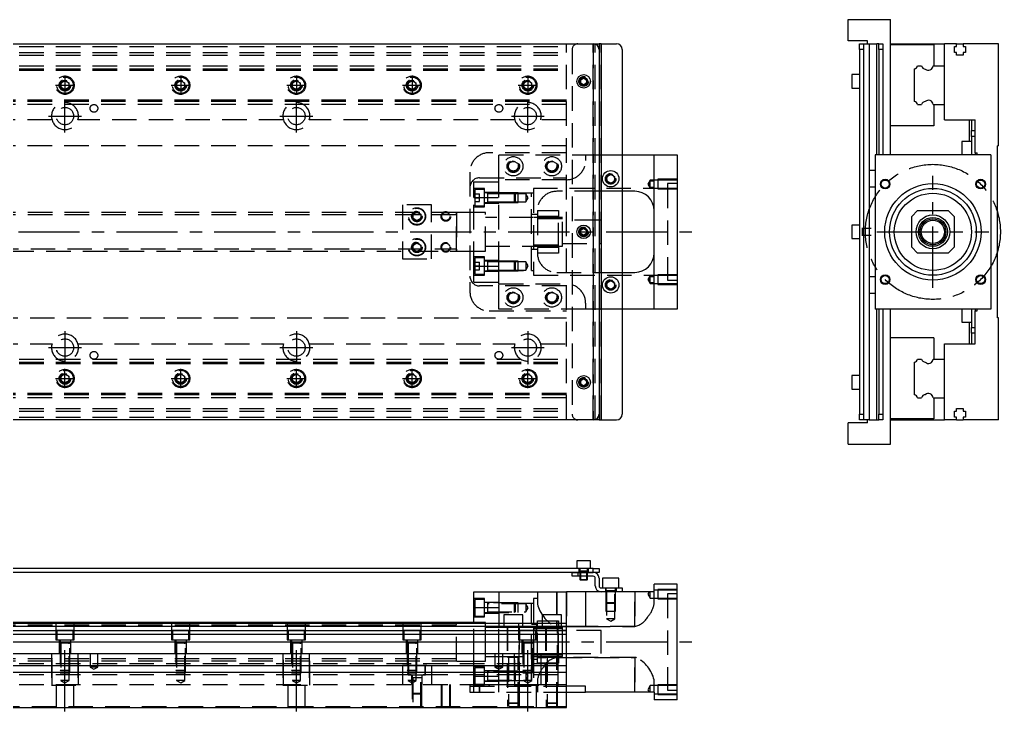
# Model space of a CAD drawing. Extents: x -15 to 1002, y -276 to 112.
# Drawn here: x 493 to 1002, y -249 to 110 of the extents above; entities that cross this region are included whole.
import ezdxf

# ---------------------------------------------------------------- set-up
doc = ezdxf.new("R2010")
doc.units = 0
doc.linetypes.add('CENTER', pattern=[50.8, 31.75, -6.35, 6.35, -6.35])
doc.linetypes.add('DASHED', pattern=[19.05, 12.7, -6.35])
doc.layers.get('0').update_dxf_attribs({"linetype": 'CONTINUOUS'})
doc.layers.add('CENTER', color=1, linetype='CENTER')

msp = doc.modelspace()

# ---------------------------------------------------------------- linework, layer by layer
at = {"color": 7, "linetype": 'CONTINUOUS'}
for p, q in [((923.1, 110), (945.1, 110)), ((923.1, 99), (923.1, 110)), ((945.1, 40), (945.1, 110)), ((3, 97.5), (791, 97.5)), ((791, 97.5), (794, 97.5)), ((794, 97.5), (794, 94.5)), ((795, 97.5), (794, 97.5)), ((795, 97.5), (795, -97.5)), ((795, 97.5), (803, 97.5)), ((933.1, 99), (923.1, 99)), ((929.1, 97.5), (931.1, 97.5)), ((929.1, 94.5), (929.1, 97.5)), ((931.1, 97.5), (934.1, 97.5)), ((931.1, 97.5), (931.1, 94.5)), ((933.1, 97.5), (933.1, 99)), ((934.1, 97.5), (934.1, 31.75)), ((934.1, 97.5), (938.1, 97.5)), ((938.1, 40), (938.1, 97.5)), ((939.1, 97.5), (938.1, 97.5)), ((939.1, 97.5), (941.1, 97.5)), ((939.1, 94.5), (939.1, 97.5)), ((941.1, 97.5), (941.1, 94.5)), ((945.1, 97.5), (973.1, 97.5)), ((967.6, 97), (945.1, 97)), ((967.6, 97), (967.6, 86)), ((973.1, 86), (973.1, 97.5)), ((979.4, 97.5), (973.1, 97.5)), ((979.4, 97.5), (982.8, 97.5)), ((979.4, 96), (979.4, 97.5)), ((982.8, 97.5), (982.8, 96)), ((1001.1, 97.5), (982.8, 97.5)), ((1001.1, 44.5), (1001.1, 97.5)), ((794, 94.5), (794, -94.5)), ((806, 94.5), (806, -94.5)), ((931.1, 94.5), (929.1, 94.5)), ((929.1, 94.5), (929.1, -94.5)), ((931.1, 94.5), (931.1, -94.5)), ((941.1, 94.5), (939.1, 94.5)), ((939.1, 94.5), (939.1, 40)), ((940.2, 94.500006), (940.2, 94.499148)), ((941.1, 94.5), (941.1, 40)), ((978.25, 96), (979.4, 96)), ((978.25, 93), (978.25, 96)), ((979.4, 93), (978.25, 93)), ((979.4, 91.5), (979.4, 93)), ((982.8, 96), (983.95, 96)), ((982.8, 93), (982.8, 91.5)), ((983.95, 93), (982.8, 93)), ((983.95, 96), (983.95, 93)), ((982.8, 91.5), (979.4, 91.5)), ((925.1, 81.5), (925.1, 78)), ((929.1, 81.5), (925.1, 81.5)), ((957.6, 67.539608), (957.6, 84.460392)), ((959.139608, 86), (961.260392, 86)), ((967.281934, 86), (973.1, 86)), ((973.1, 66), (973.1, 86)), ((973.1, 66), (973.1, 86)), ((784.5, 78.866026), (786, 79.73205)), ((784.5, 77.133974), (784.5, 78.866026)), ((786, 76.26795), (784.5, 77.133974)), ((786, 79.73205), (787.5, 78.866026)), ((787.5, 77.133974), (786, 76.26795)), ((787.5, 78.866026), (787.5, 77.133974)), ((925.1, 78), (925.1, 74.5)), ((925.1, 74.5), (929.1, 74.5)), ((959.139608, 66), (961.260392, 66)), ((967.281934, 66), (973.1, 66)), ((967.6, 66), (967.6, 55)), ((973.1, 58), (973.1, 66)), ((973.1, 58), (989.1, 58)), ((986.1, 46.75), (986.1, 58)), ((987.1, 58), (987.1, 52.5)), ((989.1, 41), (989.1, 58)), ((967.6, 55), (945.1, 55)), ((987.1, 52.5), (989.1, 52.5)), ((987.1, 49.5), (987.1, 52.5)), ((982.1, 46.75), (982.1, 42.5)), ((987.1, 46.75), (982.1, 46.75)), ((989.1, 49.5), (987.1, 49.5)), ((987.1, 49.5), (987.1, 40)), ((982.1, 42.5), (982.1, 40)), ((989.1, 41), (990.1, 41)), ((989.1, 41), (989.1, 40)), ((990.1, 40), (990.1, 41)), ((1001.1, 44.5), (1000.6, 44.5)), ((1000.6, -44.5), (1000.6, 44.5)), ((806, 40), (822.5, 40)), ((822.5, -40), (822.5, 40)), ((822.5, 40), (834.5, 40)), ((834.5, 40), (834.5, -40)), ((997.1, 40), (937.1, 40)), ((937.1, 40), (937.1, -40)), ((997.1, 40), (997.1, -40)), ((934.1, 31.75), (934.1, 27.5)), ((937.1, 31.75), (934.1, 31.75)), ((798, 28.6547), (800, 29.809402)), ((798, 26.3453), (798, 28.6547)), ((800, 25.190598), (798, 26.3453)), ((800, 29.809402), (802, 28.6547)), ((802, 26.3453), (800, 25.190598)), ((802, 28.6547), (802, 26.3453)), ((934.1, 27.5), (934.1, 23.25)), ((812.5, 21), (806, 21)), ((934.1, 23.25), (934.1, -23.25)), ((934.1, 23.25), (937.1, 23.25)), ((959.1, 11), (956.1, 8)), ((959.1, 11), (975.1, 11)), ((978.1, 8), (975.1, 11)), ((956.1, -8), (956.1, 8)), ((978.1, 8), (978.1, -8)), ((784.5, 0.866026), (786, 1.73205)), ((784.5, -0.866026), (784.5, 0.866026)), ((786, 1.73205), (787.5, 0.866026)), ((787.5, 0.866026), (787.5, -0.866026)), ((925.1, 3.5), (925.1, 0)), ((929.1, 3.5), (925.1, 3.5)), ((925.1, 0), (925.1, -3.5)), ((930.5, 2.000006), (930.5, 1.41499)), ((931.1, 1.65), (930.5, 1.65)), ((930.5, 1.41499), (930.5, 0)), ((930.5, 0), (930.5, -1.415062)), ((933.1, 1.65), (931.1, 1.65)), ((935.1, 1.65), (933.1, 1.65)), ((786, -1.73205), (784.5, -0.866026)), ((787.5, -0.866026), (786, -1.73205)), ((925.1, -3.5), (929.1, -3.5)), ((930.5, -1.415062), (930.5, -2.000006)), ((930.5, -1.65), (931.1, -1.65)), ((931.1, -1.65), (933.1, -1.65)), ((933.1, -1.65), (935.1, -1.65)), ((956.1, -8), (959.1, -11)), ((975.1, -11), (978.1, -8)), ((975.1, -11), (959.1, -11)), ((798, -26.3453), (800, -25.190598)), ((800, -25.190598), (802, -26.3453)), ((806, -21), (812.5, -21)), ((934.1, -23.25), (934.1, -27.5)), ((937.1, -23.25), (934.1, -23.25)), ((798, -28.6547), (798, -26.3453)), ((800, -29.809402), (798, -28.6547)), ((802, -28.6547), (800, -29.809402)), ((802, -26.3453), (802, -28.6547)), ((934.1, -27.5), (934.1, -31.75)), ((934.1, -31.75), (934.1, -97.5)), ((934.1, -31.75), (937.1, -31.75)), ((822.5, -40), (806, -40)), ((834.5, -40), (822.5, -40)), ((997.1, -40), (937.1, -40)), ((938.1, -97.5), (938.1, -40)), ((939.1, -40), (939.1, -94.5)), ((941.1, -40), (941.1, -94.5)), ((945.1, -110), (945.1, -40)), ((982.1, -40), (982.1, -42.5)), ((987.1, -40), (987.1, -49.5)), ((989.1, -40), (989.1, -41)), ((990.1, -41), (990.1, -40)), ((982.1, -42.5), (982.1, -46.75)), ((989.1, -58), (989.1, -41)), ((989.1, -41), (990.1, -41)), ((1001.1, -44.5), (1000.6, -44.5)), ((1001.1, -97.5), (1001.1, -44.5)), ((982.1, -46.75), (987.1, -46.75)), ((986.1, -58), (986.1, -46.75)), ((987.1, -49.5), (989.1, -49.5)), ((987.1, -52.5), (987.1, -49.5)), ((967.6, -55), (945.1, -55)), ((967.6, -55), (967.6, -66)), ((989.1, -52.5), (987.1, -52.5)), ((987.1, -52.5), (987.1, -58)), ((973.1, -66), (973.1, -58)), ((973.1, -58), (989.1, -58)), ((959.139608, -66), (961.260392, -66)), ((967.281934, -66), (973.1, -66)), ((973.1, -86), (973.1, -66)), ((973.1, -86), (973.1, -66)), ((957.6, -84.460392), (957.6, -67.539608)), ((784.5, -77.133974), (786, -76.26795)), ((786, -76.26795), (787.5, -77.133974)), ((925.1, -74.5), (925.1, -78)), ((929.1, -74.5), (925.1, -74.5)), ((784.5, -78.866026), (784.5, -77.133974)), ((786, -79.73205), (784.5, -78.866026)), ((787.5, -78.866026), (786, -79.73205)), ((787.5, -77.133974), (787.5, -78.866026)), ((925.1, -78), (925.1, -81.5)), ((925.1, -81.5), (929.1, -81.5)), ((959.139608, -86), (961.260392, -86)), ((967.281934, -86), (973.1, -86)), ((967.6, -86), (967.6, -97)), ((973.1, -97.5), (973.1, -86)), ((979.4, -91.5), (982.8, -91.5)), ((979.4, -93), (979.4, -91.5)), ((982.8, -91.5), (982.8, -93)), ((794, -94.5), (794, -97.5)), ((929.1, -94.5), (931.1, -94.5)), ((929.1, -97.5), (929.1, -94.5)), ((931.1, -94.5), (931.1, -97.5)), ((939.1, -94.5), (941.1, -94.5)), ((939.1, -97.5), (939.1, -94.5)), ((941.1, -94.5), (941.1, -97.5)), ((978.25, -93), (979.4, -93)), ((978.25, -96), (978.25, -93)), ((979.4, -96), (978.25, -96)), ((979.4, -97.5), (979.4, -96)), ((982.8, -93), (983.95, -93)), ((982.8, -96), (982.8, -97.5)), ((983.95, -96), (982.8, -96)), ((983.95, -93), (983.95, -96)), ((791, -97.5), (3, -97.5)), ((794, -97.5), (791, -97.5)), ((794, -97.5), (795, -97.5)), ((795, -97.5), (803, -97.5)), ((923.1, -110), (923.1, -99)), ((933.1, -99), (923.1, -99)), ((931.1, -97.5), (929.1, -97.5)), ((934.1, -97.5), (931.1, -97.5)), ((933.1, -99), (933.1, -97.5)), ((934.1, -97.5), (938.1, -97.5)), ((938.1, -97.5), (939.1, -97.5)), ((941.1, -97.5), (939.1, -97.5)), ((967.6, -97), (945.1, -97)), ((945.1, -97.5), (973.1, -97.5)), ((979.4, -97.5), (973.1, -97.5)), ((979.4, -97.5), (982.8, -97.5)), ((1001.1, -97.5), (982.8, -97.5)), ((923.1, -110), (945.1, -110)), ((789.5, -170.55), (782.5, -170.55)), ((782.5, -170.55), (782.5, -174.55)), ((789.5, -174.55), (789.5, -170.55)), ((791, -174.55), (472, -174.55)), ((783, -176.55), (472, -176.55)), ((780, -178.55), (780, -176.55)), ((783, -176.55), (783, -178.55)), ((783, -176.55), (791, -176.55)), ((791, -176.55), (783, -176.55)), ((791, -176.55), (791, -174.55)), ((791, -174.55), (794, -174.55)), ((794, -176.55), (791, -176.55)), ((794, -174.55), (794, -176.55)), ((783, -178.55), (780, -178.55)), ((791, -178.55), (783, -178.55)), ((784, -178.55), (784, -180.2)), ((784, -180.2), (788, -180.2)), ((784, -180.2), (784.35, -180.55)), ((784.35, -178.55), (784.35, -180.55)), ((787.65, -180.55), (784.35, -180.55)), ((787.65, -180.55), (787.65, -178.55)), ((787.65, -180.55), (788, -180.2)), ((788, -180.2), (788, -178.55)), ((792, -183.55), (792, -179.55)), ((794, -179.55), (794, -183.55)), ((804.25, -179.55), (795.75, -179.55)), ((795.75, -179.55), (795.75, -184.55)), ((804.25, -184.55), (804.25, -179.55)), ((834.5, -182.55), (822.5, -182.55)), ((822.5, -186.55), (822.5, -182.55)), ((834.5, -242.55), (834.5, -182.55)), ((729, -186.55), (742, -186.55)), ((729, -194.76658), (729, -186.55)), ((742, -186.55), (777, -186.55)), ((742, -186.55), (742, -203.05)), ((777, -203.05), (777, -186.55)), ((787, -186.55), (777, -186.55)), ((795, -186.55), (787, -186.55)), ((787, -186.55), (787, -204.55)), ((795, -184.55), (803, -184.55)), ((803, -186.55), (795, -186.55)), ((803, -186.55), (803, -184.55)), ((803, -184.55), (806, -184.55)), ((806, -186.55), (803, -186.55)), ((806, -184.55), (806, -186.55)), ((822.5, -186.55), (806, -186.55)), ((729, -194.76658), (742, -194.76658)), ((729, -203.05), (729, -194.76658)), ((720, -202.55), (471.5, -202.55)), ((777, -203.05), (471.5, -203.05)), ((720, -202.55), (719.995, -202.55)), ((720, -202.549994), (720, -203.05)), ((720, -202.549994), (720, -203.05)), ((720, -202.550502), (720, -202.55)), ((729, -202.55), (720, -202.55)), ((720.005, -202.55), (720, -202.55)), ((720, -203.047168), (720, -202.550502)), ((754.5, -198.55), (744.5, -198.55)), ((744.5, -198.55), (744.5, -203.05)), ((754.5, -203.05), (754.5, -198.55)), ((774.5, -198.55), (764.5, -198.55)), ((764.5, -198.55), (764.5, -203.05)), ((774.5, -203.05), (774.5, -198.55)), ((777, -246.55), (777, -203.05)), ((777, -204.589608), (471.5, -204.589608)), ((471.5, -206.710392), (777, -206.710392)), ((760, -205.049994), (760, -220.050006)), ((762, -205.8), (760, -205.8)), ((766.5, -205.8), (762, -205.8)), ((772.5, -205.8), (766.5, -205.8)), ((773, -205.8), (772.5, -205.8)), ((775, -205.8), (773, -205.8)), ((787, -204.55), (777, -204.55)), ((777, -208.620532), (471.5, -208.620532)), ((777, -212.731934), (471.5, -212.731934)), ((760, -212.55), (760, -220.050006)), ((17, -218.55), (777, -218.55)), ((760, -219.3), (775, -219.3)), ((17, -224.85), (777, -224.85)), ((17, -228.25), (777, -228.25)), ((787, -235.55), (777, -235.55)), ((777, -238.55), (787, -238.55)), ((787, -238.55), (787, -235.55)), ((822.5, -238.55), (787, -238.55)), ((822.5, -238.55), (822.5, -242.55)), ((834.5, -242.55), (822.5, -242.55)), ((17, -246.55), (777, -246.55))]:
    msp.add_line(p, q, dxfattribs=at)
at = {"color": 3, "linetype": 'DASHED'}
for p, q in [((777, -97.5), (777, 97.5)), ((791, -97.5), (791, 97.5)), ((791, 97.5), (791, -97.5)), ((792, -97.5), (792, 97.5)), ((795, -97.5), (795, 97.5)), ((17, 96), (777, 96)), ((17, 93), (777, 93)), ((780, 94.5), (780, -94.5)), ((17, 91.5), (777, 91.5)), ((17, 86), (777, 86)), ((17, 84.460392), (777, 84.460392)), ((17, 84.403994), (777, 84.403994)), ((17, 83.8), (777, 83.8)), ((514.5, 76), (514.534018, 76.411016)), ((515, 77.1547), (517, 78.309402)), ((515, 74.8453), (515, 77.1547)), ((517, 78.309402), (519, 77.1547)), ((519, 77.1547), (519, 74.8453)), ((574.5, 76), (574.534018, 76.411016)), ((575, 77.1547), (577, 78.309402)), ((575, 74.8453), (575, 77.1547)), ((577, 78.309402), (579, 77.1547)), ((579, 77.1547), (579, 74.8453)), ((634.5, 76), (634.534018, 76.411016)), ((635, 77.1547), (637, 78.309402)), ((635, 74.8453), (635, 77.1547)), ((637, 78.309402), (639, 77.1547)), ((639, 77.1547), (639, 74.8453)), ((694.5, 76), (694.534018, 76.411016)), ((695, 77.1547), (697, 78.309402)), ((695, 74.8453), (695, 77.1547)), ((697, 78.309402), (699, 77.1547)), ((699, 77.1547), (699, 74.8453)), ((755, 77.1547), (757, 78.309402)), ((755, 74.8453), (755, 77.1547)), ((757, 78.309402), (759, 77.1547)), ((759, 77.1547), (759, 74.8453)), ((787.973226, 78.326156), (788, 78)), ((517, 73.690598), (515, 74.8453)), ((519, 74.8453), (517, 73.690598)), ((577, 73.690598), (575, 74.8453)), ((579, 74.8453), (577, 73.690598)), ((637, 73.690598), (635, 74.8453)), ((639, 74.8453), (637, 73.690598)), ((697, 73.690598), (695, 74.8453)), ((699, 74.8453), (697, 73.690598)), ((757, 73.690598), (755, 74.8453)), ((759, 74.8453), (757, 73.690598)), ((759.483582, 76.286038), (759.5, 76)), ((777, 68.2), (17, 68.2)), ((777, 67.596006), (17, 67.596006)), ((777, 67.539608), (17, 67.539608)), ((777, 66), (17, 66)), ((510.291796, 58), (403.708204, 58)), ((630.291796, 58), (523.708204, 58)), ((750.291796, 58), (643.708204, 58)), ((777, 58), (763.708204, 58)), ((777, 44.5), (22.640312, 44.5)), ((777, 41), (737, 41)), ((742, 27), (742, 40)), ((742, 40), (787, 40)), ((747, 35.443376), (749.5, 36.886752)), ((749.5, 36.886752), (752, 35.443376)), ((767, 35.443376), (769.5, 36.886752)), ((769.5, 36.886752), (772, 35.443376)), ((787, 40), (787, 37)), ((787, 40), (794, 40)), ((794, 40), (806, 40)), ((727, 31), (727, -31)), ((747, 32.556624), (747, 35.443376)), ((749.5, 31.113248), (747, 32.556624)), ((752, 32.556624), (749.5, 31.113248)), ((752, 35.443376), (752, 32.556624)), ((752.477798, 34.364306), (752.5, 34)), ((767, 32.556624), (767, 35.443376)), ((769.5, 31.113248), (767, 32.556624)), ((772, 32.556624), (769.5, 31.113248)), ((772, 35.443376), (772, 32.556624)), ((772.477798, 34.364306), (772.5, 34)), ((729, 17.78342), (729, 26)), ((729, 26), (742, 26)), ((732, 28), (777, 28)), ((742, 17.78342), (742, 27)), ((777, 27), (742, 27)), ((742, 17.78342), (742, 26)), ((802.483582, 27.786038), (802.5, 27.5)), ((820.5, 26.848738), (819.287564, 24.748738)), ((820.060666, 25.226886), (820.163852, 25.611128)), ((820.163852, 25.611128), (820.302956, 25.985522)), ((820.302956, 25.985522), (820.5, 26.435254)), ((824.5, 26.848738), (820.5, 26.848738)), ((820.5, 26.435254), (820.5, 26.848738)), ((820.5, 23.06222), (820.5, 26.435794)), ((820.5, 26.435254), (822.5, 26.435254)), ((824.5, 27.248732), (824.5, 22.248742)), ((834.5, 27.248732), (824.5, 27.248732)), ((834.5, 26.848738), (824.5, 26.848738)), ((734.5, 22.42767), (729, 22.42767)), ((729.5, 21.92767), (729.5, 13.42767)), ((734.5, 21.92767), (729.5, 21.92767)), ((734.5, 12.92767), (734.5, 22.42767)), ((742, 20.42767), (734.5, 20.42767)), ((760, 22.5), (760, -22.5)), ((829.5, 22.5), (760, 22.5)), ((794, 21), (772, 21)), ((806, 21), (794, 21)), ((819.287564, 24.748738), (820.5, 22.648738)), ((820.016436, 24.911344), (820.060666, 25.226886)), ((820.5, 22.648738), (820.5, 23.06222)), ((822.5, 23.06222), (820.5, 23.06222)), ((820.5, 22.648738), (824.5, 22.648738)), ((824.5, 22.648738), (834.5, 22.648738)), ((824.5, 22.248742), (834.5, 22.248742)), ((829.5, 25), (829.5, -25)), ((834.5, 25), (829.5, 25)), ((729, 17.78342), (742, 17.78342)), ((729, -17.78342), (729, 17.78342)), ((729.5, 19.67767), (732, 19.67767)), ((729.5, 17.67767), (732, 17.67767)), ((729.5, 15.67767), (732, 15.67767)), ((732, 17.67767), (732, 19.67767)), ((732, 15.67767), (732, 17.67767)), ((736.105, 20.17767), (734.5, 20.17767)), ((742, 20.17767), (736.095, 20.17767)), ((736.1, 20.177674), (736.1, 15.177664)), ((736.1, 20.17767), (736.1, 19.92022)), ((736.1, 19.920202), (736.1, 20.17767)), ((736.1, 19.92022), (736.1, 15.435068)), ((742, 19.77767), (736.1, 19.77767)), ((736.1, 15.57767), (742, 15.57767)), ((736.1, 15.17767), (736.1, 15.435118)), ((736.1, 15.435068), (736.1, 15.17767)), ((750.1, 20.17767), (742, 20.17767)), ((750.1, 20.177664), (742, 20.177664)), ((759, 20), (742, 20)), ((759, 20), (742, 20)), ((750.5, 19.77767), (742, 19.77767)), ((750.5, 19.77767), (742, 19.77767)), ((742, -17.78342), (742, 17.78342)), ((742, -17.78342), (742, 17.78342)), ((742, 15.57767), (750.5, 15.57767)), ((742, 15.57767), (750.5, 15.57767)), ((750.1, 15.17767), (750.1, 20.17767)), ((750.5, 19.77767), (750.1, 20.17767)), ((752, 20.177664), (750.1, 20.177664)), ((750.1, 15.17767), (750.5, 15.57767)), ((750.5, 19.77767), (750.5, 15.57767)), ((752, 19.77767), (750.5, 19.77767)), ((750.5, 15.57767), (752, 15.57767)), ((752, 15.177674), (752, 20.177664)), ((756, 19.77767), (752, 19.77767)), ((752, 15.57767), (756, 15.57767)), ((756, 19.77767), (756, 15.57767)), ((757.212436, 17.67767), (756, 19.77767)), ((756, 15.57767), (757.212436, 17.67767)), ((759, -20), (759, 20)), ((760, 20), (759, 20)), ((692, 14), (692, -14)), ((707, 14), (692, 14)), ((697.5, 9.1547), (699.5, 10.309402)), ((699.5, 10.309402), (701.5, 9.1547)), ((707, -14), (707, 14)), ((729, 12.92767), (734.5, 12.92767)), ((729.5, 13.42767), (734.5, 13.42767)), ((734.5, 15.17767), (736.105, 15.17767)), ((734.5, 14.92767), (742, 14.92767)), ((736.095, 15.17767), (742, 15.17767)), ((742, 15.177674), (750.1, 15.177674)), ((742, 15.17767), (750.1, 15.17767)), ((750.1, 15.177674), (752, 15.177674)), ((762, 11), (773, 11)), ((762, 11), (762, -11)), ((773, 11), (773, 8)), ((720, 8.75), (42, 8.75)), ((720.005, 10), (412, 10)), ((697.5, 6.8453), (697.5, 9.1547)), ((699.5, 5.690598), (697.5, 6.8453)), ((701.5, 6.8453), (699.5, 5.690598)), ((701.5, 9.1547), (701.5, 6.8453)), ((701.983582, 8.286038), (702, 8)), ((729, 10), (719.995, 10)), ((720, 10.000006), (720, -10.000006)), ((720, 10.000006), (720, -10.000006)), ((720, -10), (720, 10)), ((720, 10), (720, 8.95261)), ((735, 10), (729, 10)), ((735, 10), (729, 10)), ((735, -10), (735, 10)), ((735, -10), (735, 10)), ((760.005, 7.5), (735, 7.5)), ((759.995, 7.5), (735, 7.5)), ((762, 9), (759, 9)), ((773, 7.5), (759.995, 7.5)), ((760.005, 7.5), (759.995, 7.5)), ((775, 6.75), (760, 6.75)), ((773, 7.5), (760.005, 7.5)), ((773, 8), (762, 8)), ((773, -8), (773, 8)), ((775, 7.5), (773, 7.5)), ((775, -7.5), (775, 7.5)), ((794, 6), (775, 6)), ((795, 6), (794, 6)), ((795, -6), (795, 6)), ((787.973226, 0.326156), (788, 0)), ((42, -8.75), (720, -8.75)), ((412, -10), (720.005, -10)), ((697.5, -6.8453), (699.5, -5.690598)), ((697.5, -9.1547), (697.5, -6.8453)), ((699.5, -10.309402), (697.5, -9.1547)), ((699.5, -5.690598), (701.5, -6.8453)), ((701.5, -9.1547), (699.5, -10.309402)), ((701.5, -6.8453), (701.5, -9.1547)), ((701.983582, -7.713962), (702, -8)), ((719.995, -10), (729, -10)), ((720, -8.95261), (720, -9.999498)), ((720, -9.999498), (720, -10)), ((729, -10), (735, -10)), ((729, -10), (735, -10)), ((735, -7.5), (760.005, -7.5)), ((735, -7.5), (759.995, -7.5)), ((759, -9), (762, -9)), ((759.995, -7.5), (773, -7.5)), ((759.995, -7.5), (760.005, -7.5)), ((760, -6.75), (775, -6.75)), ((760.005, -7.5), (773, -7.5)), ((762, -8), (773, -8)), ((773, -7.5), (775, -7.5)), ((773, -8), (773, -11)), ((775, -6), (794, -6)), ((794, -6), (795, -6)), ((692, -14), (707, -14)), ((734.5, -12.92767), (729, -12.92767)), ((729.5, -13.42767), (729.5, -21.92767)), ((734.5, -13.42767), (729.5, -13.42767)), ((734.5, -22.42767), (734.5, -12.92767)), ((742, -14.92767), (734.5, -14.92767)), ((736.105, -15.17767), (734.5, -15.17767)), ((742, -15.177672), (736.095, -15.17767)), ((736.1, -15.177664), (736.1, -20.177674)), ((736.1, -15.177664), (736.1, -20.177674)), ((736.1, -15.177664), (736.1, -20.177674)), ((736.1, -15.17767), (736.1, -15.435118)), ((736.1, -15.435136), (736.1, -15.17767)), ((750.1, -15.17767), (742, -15.177672)), ((750.1, -15.177674), (742, -15.177674)), ((750.1, -20.17767), (750.1, -15.17767)), ((750.5, -15.57767), (750.1, -15.17767)), ((752, -15.177674), (750.1, -15.177674)), ((752, -20.177664), (752, -15.177674)), ((773, -11), (762, -11)), ((729, -17.78342), (742, -17.78342)), ((729, -26), (729, -17.78342)), ((729.5, -15.67767), (732, -15.67767)), ((729.5, -17.67767), (732, -17.67767)), ((729.5, -19.67767), (732, -19.67767)), ((732, -17.67767), (732, -15.67767)), ((732, -19.67767), (732, -17.67767)), ((734.5, -20.17767), (736.105, -20.17767)), ((736.095, -20.17767), (742, -20.177668)), ((736.1, -15.435118), (736.1, -19.920272)), ((742, -15.57767), (736.1, -15.57767)), ((736.1, -19.77767), (742, -19.77767)), ((736.1, -20.17767), (736.1, -19.92022)), ((736.1, -19.920272), (736.1, -20.17767)), ((750.5, -15.57767), (742, -15.57767)), ((750.5, -15.57767), (742, -15.57767)), ((742, -26), (742, -17.78342)), ((742, -27), (742, -17.78342)), ((742, -19.77767), (750.5, -19.77767)), ((742, -19.77767), (750.5, -19.77767)), ((742, -20), (759, -20)), ((742, -20), (759, -20)), ((742, -20.177664), (750.1, -20.177664)), ((742, -20.177668), (750.1, -20.17767)), ((750.1, -20.17767), (750.5, -19.77767)), ((750.1, -20.177664), (752, -20.177664)), ((750.5, -15.57767), (750.5, -19.77767)), ((752, -15.57767), (750.5, -15.57767)), ((750.5, -19.77767), (752, -19.77767)), ((756, -15.57767), (752, -15.57767)), ((752, -19.77767), (756, -19.77767)), ((756, -15.57767), (756, -19.77767)), ((757.212436, -17.67767), (756, -15.57767)), ((756, -19.77767), (757.212436, -17.67767)), ((759, -20), (760, -20)), ((729, -22.42767), (734.5, -22.42767)), ((729.5, -21.92767), (734.5, -21.92767)), ((734.5, -20.42767), (742, -20.42767)), ((760, -22.5), (829.5, -22.5)), ((772, -21), (794, -21)), ((794, -21), (806, -21)), ((820.5, -22.648738), (819.287564, -24.748738)), ((819.287564, -24.748738), (820.5, -26.848738)), ((820.016436, -24.586132), (820.060666, -24.27059)), ((820.060666, -24.27059), (820.163852, -23.886348)), ((820.163852, -23.886348), (820.302956, -23.511954)), ((820.302956, -23.511954), (820.5, -23.06222)), ((824.5, -22.648738), (820.5, -22.648738)), ((820.5, -23.06222), (820.5, -22.648738)), ((820.5, -26.435254), (820.5, -23.06168)), ((820.5, -23.06222), (822.5, -23.06222)), ((824.5, -22.248742), (824.5, -27.248732)), ((834.5, -22.248742), (824.5, -22.248742)), ((834.5, -22.648738), (824.5, -22.648738)), ((829.5, -25), (834.5, -25)), ((729, -26), (742, -26)), ((777, -28), (732, -28)), ((742, -27), (777, -27)), ((742, -40), (742, -27)), ((797.5, -27.5), (797.52689, -27.134318)), ((820.5, -26.848738), (820.5, -26.435254)), ((822.5, -26.435254), (820.5, -26.435254)), ((820.5, -26.848738), (824.5, -26.848738)), ((824.5, -26.848738), (834.5, -26.848738)), ((824.5, -27.248732), (834.5, -27.248732)), ((746.5, -34), (746.520026, -33.653944)), ((747, -32.556624), (749.5, -31.113248)), ((747, -35.443376), (747, -32.556624)), ((749.5, -36.886752), (747, -35.443376)), ((749.5, -31.113248), (752, -32.556624)), ((752, -35.443376), (749.5, -36.886752)), ((752, -32.556624), (752, -35.443376)), ((767, -32.556624), (769.5, -31.113248)), ((767, -35.443376), (767, -32.556624)), ((769.5, -36.886752), (767, -35.443376)), ((769.5, -31.113248), (772, -32.556624)), ((772, -35.443376), (769.5, -36.886752)), ((772, -32.556624), (772, -35.443376)), ((772.477798, -33.635694), (772.5, -34)), ((787, -40), (742, -40)), ((787, -37), (787, -40)), ((794, -40), (787, -40)), ((806, -40), (794, -40)), ((22.640312, -44.5), (777, -44.5)), ((737, -41), (777, -41)), ((403.708204, -58), (510.291796, -58)), ((523.708204, -58), (630.291796, -58)), ((643.708204, -58), (750.291796, -58)), ((763.708204, -58), (777, -58)), ((17, -66), (777, -66)), ((17, -67.539608), (777, -67.539608)), ((17, -67.596006), (777, -67.596006)), ((17, -68.2), (777, -68.2)), ((514.5, -76), (514.534018, -75.588984)), ((515, -74.8453), (517, -73.690598)), ((515, -77.1547), (515, -74.8453)), ((517, -73.690598), (519, -74.8453)), ((519, -74.8453), (519, -77.1547)), ((575, -74.8453), (577, -73.690598)), ((575, -77.1547), (575, -74.8453)), ((577, -73.690598), (579, -74.8453)), ((579, -74.8453), (579, -77.1547)), ((579.483582, -75.713962), (579.5, -76)), ((634.5, -76), (634.534018, -75.588984)), ((635, -74.8453), (637, -73.690598)), ((635, -77.1547), (635, -74.8453)), ((637, -73.690598), (639, -74.8453)), ((639, -74.8453), (639, -77.1547)), ((694.5, -76), (694.534018, -75.588984)), ((695, -74.8453), (697, -73.690598)), ((695, -77.1547), (695, -74.8453)), ((697, -73.690598), (699, -74.8453)), ((699, -74.8453), (699, -77.1547)), ((755, -74.8453), (757, -73.690598)), ((755, -77.1547), (755, -74.8453)), ((757, -73.690598), (759, -74.8453)), ((759, -74.8453), (759, -77.1547)), ((759.483582, -75.713962), (759.5, -76)), ((517, -78.309402), (515, -77.1547)), ((519, -77.1547), (517, -78.309402)), ((577, -78.309402), (575, -77.1547)), ((579, -77.1547), (577, -78.309402)), ((637, -78.309402), (635, -77.1547)), ((639, -77.1547), (637, -78.309402)), ((697, -78.309402), (695, -77.1547)), ((699, -77.1547), (697, -78.309402)), ((757, -78.309402), (755, -77.1547)), ((759, -77.1547), (757, -78.309402)), ((787.973226, -77.673844), (788, -78)), ((777, -83.8), (17, -83.8)), ((777, -84.403994), (17, -84.403994)), ((777, -84.460392), (17, -84.460392)), ((777, -86), (17, -86)), ((777, -86), (777, -84.460392)), ((17, -91.5), (777, -91.5)), ((17, -93), (777, -93)), ((17, -96), (777, -96)), ((780, -176.55), (783, -176.55)), ((783.5, -174.55), (783.5, -176.55)), ((788.000006, -175.95), (783.999994, -175.95)), ((784, -174.55), (784, -178.55)), ((784.000006, -176.55), (784.000006, -178.55)), ((784.35, -175.95), (784.35, -178.55)), ((787.65, -178.55), (787.65, -175.95)), ((787.999994, -178.55), (787.999994, -176.55)), ((788, -178.55), (788, -174.55)), ((788.5, -176.55), (788.5, -174.55)), ((762, -186.55), (762, -192.922214)), ((772, -198.55), (772, -186.55)), ((772, -186.55), (772, -198.55)), ((777, -186.55), (777, -203.05)), ((797.25, -184.55), (797.25, -186.55)), ((802.500006, -186.15), (797.499994, -186.15)), ((797.500006, -184.55), (797.500006, -196.55)), ((797.9, -186.15), (797.9, -200.55)), ((802.1, -200.55), (802.1, -186.15)), ((802.499994, -196.55), (802.499994, -184.55)), ((802.75, -186.55), (802.75, -184.55)), ((812.5, -186.55), (812.5, -204.472252)), ((812.5, -204.472252), (812.5, -186.55)), ((820.009982, -186.55), (819.287564, -187.801262)), ((819.287564, -187.801262), (820.5, -189.901262)), ((820.5, -189.901262), (820.5, -186.55)), ((824.5, -185.701262), (822.5, -185.701262)), ((822.5, -192.922214), (822.5, -186.55)), ((824.5, -185.301268), (824.5, -190.301258)), ((834.5, -185.301268), (824.5, -185.301268)), ((834.5, -185.701262), (824.5, -185.701262)), ((829.5, -187.55), (829.5, -237.55)), ((834.5, -187.55), (829.5, -187.55)), ((734.5, -190.12233), (729, -190.12233)), ((729.5, -190.62233), (729.5, -194.87233)), ((734.5, -190.62233), (729.5, -190.62233)), ((734.5, -199.62233), (734.5, -190.12233)), ((742, -192.12233), (734.5, -192.12233)), ((752, -192.372336), (734.5, -192.372336)), ((736.1, -192.372326), (736.1, -197.372336)), ((756, -192.77233), (736.1, -192.77233)), ((759, -192.55), (742, -192.55)), ((750.1, -194.87233), (750.1, -192.37233)), ((750.5, -192.77233), (750.1, -192.37233)), ((750.5, -192.77233), (750.5, -194.87233)), ((752, -197.372326), (752, -192.372336)), ((756, -192.77233), (756, -194.87233)), ((757.212436, -194.87233), (756, -192.77233)), ((759, -203.05), (759, -192.55)), ((760, -192.55), (759, -192.55)), ((760, -190.05), (760, -211.55)), ((762, -190.05), (760, -190.05)), ((797.5, -192.15), (802.5, -192.15)), ((797.5, -192.15), (797.9, -192.55)), ((802.1, -192.55), (797.9, -192.55)), ((802.1, -192.55), (802.5, -192.15)), ((820.5, -189.901262), (824.5, -189.901262)), ((829.5, -190.05), (822.5, -190.05)), ((824.5, -189.901262), (834.5, -189.901262)), ((824.5, -190.301258), (834.5, -190.301258)), ((729.5, -194.87233), (729.5, -199.12233)), ((734.5, -197.372326), (752, -197.372326)), ((734.5, -197.62233), (742, -197.62233)), ((736.1, -196.97233), (756, -196.97233)), ((750.1, -197.37233), (750.1, -194.87233)), ((750.1, -197.37233), (750.5, -196.97233)), ((750.5, -194.87233), (750.5, -196.97233)), ((756, -194.87233), (756, -196.97233)), ((756, -196.97233), (757.212436, -194.87233)), ((797.500006, -196.55), (802.499994, -196.55)), ((512.25, -203.05), (512.25, -211.55)), ((521.75, -211.55), (521.75, -203.05)), ((572.25, -203.05), (572.25, -211.55)), ((581.75, -211.55), (581.75, -203.05)), ((632.25, -203.05), (632.25, -211.55)), ((641.75, -211.55), (641.75, -203.05)), ((692.25, -203.05), (692.25, -211.55)), ((701.75, -211.55), (701.75, -203.05)), ((720, -222.55), (720, -203.05)), ((729, -199.62233), (734.5, -199.62233)), ((735, -202.55), (729, -202.55)), ((729, -218.55), (729, -203.05)), ((729.5, -199.12233), (734.5, -199.12233)), ((735, -203.05), (735, -202.55)), ((735, -212.55), (735, -203.05)), ((742, -203.05), (742, -204.55)), ((744.5, -203.05), (744.5, -204.55)), ((752.25, -203.05), (752.25, -211.55)), ((754.5, -204.55), (754.5, -203.05)), ((759, -221.55), (759, -203.05)), ((761.75, -211.55), (761.75, -203.05)), ((762, -201.55), (764.5, -201.55)), ((762, -203.05), (762, -201.55)), ((762, -204.55), (762, -203.05)), ((764.5, -201.55), (767, -201.55)), ((764.5, -203.05), (764.5, -204.55)), ((767, -201.55), (769.5, -201.55)), ((769.5, -201.55), (772, -201.55)), ((772, -201.55), (773, -201.55)), ((772, -204.472252), (772, -201.55)), ((772, -201.55), (772, -203.05)), ((772, -203.05), (772, -204.472252)), ((773, -201.55), (773, -203.05)), ((773, -203.05), (773, -204.55)), ((774.5, -204.55), (774.5, -203.05)), ((802.1, -200.55), (797.9, -200.55)), ((797.9, -200.55), (800, -201.762436)), ((800, -201.762436), (802.1, -200.55)), ((720, -203.8), (42, -203.8)), ((521.25, -206.55), (512.75, -206.55)), ((512.75, -206.55), (512.75, -211.55)), ((521.25, -211.55), (521.25, -206.55)), ((581.25, -206.55), (572.75, -206.55)), ((572.75, -206.55), (572.75, -211.55)), ((581.25, -211.55), (581.25, -206.55)), ((641.25, -206.55), (632.75, -206.55)), ((632.75, -206.55), (632.75, -211.55)), ((641.25, -211.55), (641.25, -206.55)), ((701.25, -206.55), (692.75, -206.55)), ((692.75, -206.55), (692.75, -211.55)), ((701.25, -211.55), (701.25, -206.55)), ((742, -205.05), (735, -205.05)), ((777, -204.55), (742, -204.55)), ((742, -218.55), (742, -204.55)), ((746.5, -205.05), (742, -205.05)), ((746.25, -204.55), (746.25, -235.55)), ((746.499923, -204.55), (746.500006, -246.05)), ((752.5, -205.05), (746.5, -205.05)), ((752.499994, -246.05), (752.500077, -204.55)), ((759, -205.05), (752.5, -205.05)), ((752.75, -206.55), (752.75, -204.55)), ((752.75, -235.55), (752.75, -206.55)), ((761.25, -206.55), (752.75, -206.55)), ((752.75, -206.55), (752.75, -211.55)), ((762, -203.55), (759, -203.55)), ((760, -205.05), (759, -205.05)), ((760, -205.05), (759.995, -205.05)), ((760.005, -205.05), (760, -205.05)), ((762, -205.05), (760, -205.05)), ((761.25, -211.55), (761.25, -206.55)), ((762, -220.55), (762, -204.55)), ((766.5, -205.05), (762, -205.05)), ((766.25, -204.55), (766.25, -235.55)), ((766.499923, -204.55), (766.500006, -246.05)), ((772.5, -205.05), (766.5, -205.05)), ((771.072778, -204.361004), (771.307618, -204.410138)), ((771.307618, -204.410138), (771.652252, -204.456468)), ((771.652252, -204.456468), (772, -204.472252)), ((772, -204.472252), (773, -204.472252)), ((812.5, -204.472252), (772, -204.472252)), ((772.499994, -246.05), (772.500077, -204.55)), ((773, -205.05), (772.5, -205.05)), ((772.75, -235.55), (772.75, -204.55)), ((773, -204.472252), (774.5, -204.472252)), ((773, -220.55), (773, -204.55)), ((775, -205.05), (773, -205.05)), ((774.5, -204.472252), (777, -204.472252)), ((775, -212.55), (775, -205.05)), ((777, -206.55), (775, -206.55)), ((777, -204.472252), (787, -204.472252)), ((795, -206.55), (777, -206.55)), ((787, -204.472252), (812.5, -204.472252)), ((795, -212.55), (795, -206.55)), ((512.25, -211.55), (521.75, -211.55)), ((514, -211.55), (514, -218.55)), ((519.500006, -213.15), (514.499994, -213.15)), ((514.500006, -211.55), (514.500006, -228.55)), ((514.9, -213.15), (514.9, -232.55)), ((519.1, -232.55), (519.1, -213.15)), ((519.499994, -228.55), (519.499994, -211.55)), ((520, -218.55), (520, -211.55)), ((572.25, -211.55), (581.75, -211.55)), ((574, -211.55), (574, -218.55)), ((579.500006, -213.15), (574.499994, -213.15)), ((574.500006, -211.55), (574.500006, -228.55)), ((574.9, -213.15), (574.9, -232.55)), ((579.1, -232.55), (579.1, -213.15)), ((579.499994, -228.55), (579.499994, -211.55)), ((580, -218.55), (580, -211.55)), ((632.25, -211.55), (641.75, -211.55)), ((634, -211.55), (634, -218.55)), ((639.500006, -213.15), (634.499994, -213.15)), ((634.500006, -211.55), (634.500006, -228.55)), ((634.9, -213.15), (634.9, -232.55)), ((639.1, -232.55), (639.1, -213.15)), ((639.499994, -228.55), (639.499994, -211.55)), ((640, -218.55), (640, -211.55)), ((692.25, -211.55), (701.75, -211.55)), ((694, -211.55), (694, -218.55)), ((699.500006, -213.15), (694.499994, -213.15)), ((694.500006, -211.55), (694.500006, -228.55)), ((694.9, -213.15), (694.9, -232.55)), ((699.1, -232.55), (699.1, -213.15)), ((699.499994, -228.55), (699.499994, -211.55)), ((700, -218.55), (700, -211.55)), ((735, -218.55), (735, -212.55)), ((752.25, -211.55), (761.75, -211.55)), ((754, -211.55), (754, -218.55)), ((759.500006, -213.15), (754.499994, -213.15)), ((754.500006, -211.55), (754.500006, -228.55)), ((754.9, -213.15), (754.9, -232.55)), ((759.1, -232.55), (759.1, -213.15)), ((759.499994, -228.55), (759.499994, -211.55)), ((760, -218.55), (760, -211.55)), ((760, -218.55), (760, -211.55)), ((775, -220.05), (775, -212.55)), ((795, -218.55), (795, -212.55)), ((510, -218.55), (510, -235.05)), ((510.291796, -234.55), (510.291796, -218.55)), ((523.708204, -218.55), (523.708204, -234.55)), ((524, -235.05), (524, -218.55)), ((530, -218.55), (530, -225.55)), ((534, -225.55), (534, -218.55)), ((630, -218.55), (630, -235.05)), ((630.291796, -234.55), (630.291796, -218.55)), ((643.708204, -218.55), (643.708204, -234.55)), ((644, -235.05), (644, -218.55)), ((729, -224.85), (729, -218.55)), ((735, -222.55), (735, -218.55)), ((740, -218.55), (740, -225.55)), ((742, -224.85), (742, -218.55)), ((744, -225.55), (744, -218.55)), ((750, -218.55), (750, -235.05)), ((750.291796, -234.55), (750.291796, -218.55)), ((759.499994, -224.85), (759.499994, -218.55)), ((760, -218.55), (760, -235.05)), ((763.708204, -218.55), (763.708204, -234.55)), ((764, -235.05), (764, -218.55)), ((777, -218.55), (795, -218.55)), ((17, -223.7), (777, -223.7)), ((720, -221.3), (42, -221.3)), ((720, -222.55), (42, -222.55)), ((720.291796, -222.55), (729, -222.55)), ((729, -222.55), (733.708204, -222.55)), ((733.708204, -222.55), (735, -222.55)), ((735, -220.05), (742, -220.05)), ((742, -220.05), (760.005, -220.05)), ((752.500006, -220.55), (746.499994, -220.55)), ((747, -220.55), (747, -246.05)), ((752, -246.05), (752, -220.55)), ((759, -221.55), (762, -221.55)), ((759.995, -220.05), (773, -220.05)), ((760.005, -220.05), (773, -220.05)), ((762, -220.55), (766.39999, -220.55)), ((762, -223.55), (762, -220.55)), ((773, -223.55), (762, -223.55)), ((772.500006, -220.55), (766.499994, -220.55)), ((767, -220.55), (767, -246.05)), ((772, -246.05), (772, -220.55)), ((812.5, -220.627748), (772.562908, -220.627748)), ((772.562908, -220.627748), (812.5, -220.627748)), ((772.60001, -220.55), (773, -220.55)), ((773, -220.05), (775, -220.05)), ((773, -220.55), (773, -223.55)), ((812.5, -220.627748), (812.5, -238.55)), ((812.5, -238.55), (812.5, -220.627748)), ((812.847748, -220.643532), (812.5, -220.627748)), ((813.192382, -220.689862), (812.847748, -220.643532)), ((813.427222, -220.738996), (813.192382, -220.689862)), ((514.5, -227.15), (519.5, -227.15)), ((514.5, -227.15), (514.9, -227.55)), ((514.500006, -228.55), (519.499994, -228.55)), ((519.1, -227.55), (514.9, -227.55)), ((519.1, -227.55), (519.5, -227.15)), ((534, -225.55), (530, -225.55)), ((530, -225.55), (532, -226.7047)), ((532, -226.7047), (534, -225.55)), ((574.5, -227.15), (579.5, -227.15)), ((574.5, -227.15), (574.9, -227.55)), ((574.500006, -228.55), (579.499994, -228.55)), ((579.1, -227.55), (574.9, -227.55)), ((579.1, -227.55), (579.5, -227.15)), ((634.5, -227.15), (639.5, -227.15)), ((634.5, -227.15), (634.9, -227.55)), ((634.500006, -228.55), (639.499994, -228.55)), ((639.1, -227.55), (634.9, -227.55)), ((639.1, -227.55), (639.5, -227.15)), ((692, -224.55), (692, -234.55)), ((692, -224.55), (707, -224.55)), ((694.5, -227.15), (699.5, -227.15)), ((694.5, -227.15), (694.9, -227.55)), ((694.500006, -228.55), (699.499994, -228.55)), ((699.1, -227.55), (694.9, -227.55)), ((695, -229.55), (695, -224.55)), ((695.25, -229.55), (695.25, -224.55)), ((699.1, -227.55), (699.5, -227.15)), ((703.75, -229.55), (703.75, -224.55)), ((704, -229.55), (704, -224.55)), ((707, -224.55), (707, -234.55)), ((729, -228.25), (729, -224.85)), ((734.5, -225.47767), (729, -225.47767)), ((729, -230.33342), (729, -228.25)), ((729.5, -225.97767), (729.5, -228.25)), ((733.708204, -225.97767), (729.5, -225.97767)), ((729.5, -228.25), (729.5, -230.22767)), ((734.5, -225.97767), (733.708204, -225.97767)), ((734.5, -234.97767), (734.5, -225.47767)), ((742, -227.47767), (734.5, -227.47767)), ((752, -227.727674), (734.5, -227.727674)), ((736.1, -227.727664), (736.1, -232.727674)), ((756, -228.12767), (736.1, -228.12767)), ((744, -225.55), (740, -225.55)), ((740, -225.55), (742, -226.7047)), ((742, -228.25), (742, -224.85)), ((742, -226.7047), (744, -225.55)), ((742, -235.55), (742, -228.25)), ((750.1, -228.25), (750.1, -227.72767)), ((750.5, -228.12767), (750.1, -227.72767)), ((750.1, -230.22767), (750.1, -228.25)), ((750.5, -228.12767), (750.5, -228.25)), ((750.5, -228.25), (750.5, -230.22767)), ((754.5, -227.15), (759.5, -227.15)), ((754.5, -227.15), (754.9, -227.55)), ((754.500006, -228.55), (759.499994, -228.55)), ((759.1, -227.55), (754.9, -227.55)), ((756, -228.12767), (756, -230.22767)), ((757.212436, -230.22767), (756, -228.12767)), ((759, -227.55), (759, -225.55)), ((759, -228.25), (759, -227.55)), ((759, -228.55), (759, -228.25)), ((759, -232.55), (759, -228.55)), ((759.1, -227.55), (759.5, -227.15)), ((17, -229.4), (777, -229.4)), ((519.1, -232.55), (514.9, -232.55)), ((514.9, -232.55), (517, -233.762436)), ((517, -233.762436), (519.1, -232.55)), ((579.1, -232.55), (574.9, -232.55)), ((574.9, -232.55), (577, -233.762436)), ((577, -233.762436), (579.1, -232.55)), ((639.1, -232.55), (634.9, -232.55)), ((634.9, -232.55), (637, -233.762436)), ((637, -233.762436), (639.1, -232.55)), ((699.1, -232.55), (694.9, -232.55)), ((694.9, -232.55), (697, -233.762436)), ((695, -229.55), (704, -229.55)), ((696.75, -229.55), (696.75, -234.55)), ((702.000006, -231.15), (696.999994, -231.15)), ((702.000006, -231.15), (696.999994, -231.15)), ((696.999996, -229.55), (697.000006, -246.05)), ((697, -233.762436), (699.1, -232.55)), ((697.4, -231.15), (697.4, -246.05)), ((701.6, -246.05), (701.6, -231.15)), ((701.999994, -246.05), (702.000004, -229.55)), ((702.25, -234.55), (702.25, -229.55)), ((729, -230.33342), (733.708204, -230.33342)), ((729, -234.55), (729, -230.33342)), ((729.5, -230.22767), (729.5, -234.47767)), ((733.708204, -230.33342), (742, -230.33342)), ((734.5, -232.727664), (752, -232.727664)), ((734.5, -232.97767), (742, -232.97767)), ((736.1, -232.32767), (756, -232.32767)), ((742, -232.55), (760, -232.55)), ((750.1, -232.72767), (750.1, -230.22767)), ((750.1, -232.72767), (750.5, -232.32767)), ((750.5, -230.22767), (750.5, -232.32767)), ((759.1, -232.55), (754.9, -232.55)), ((754.9, -232.55), (757, -233.762436)), ((756, -230.22767), (756, -232.32767)), ((756, -232.32767), (757.212436, -230.22767)), ((757, -233.762436), (759.1, -232.55)), ((762, -232.177786), (762, -238.55)), ((822.5, -238.55), (822.5, -232.177786)), ((17, -234.55), (777, -234.55)), ((510, -235.05), (524, -235.05)), ((512.5, -235.05), (512.5, -246.55)), ((521.5, -246.55), (521.5, -235.05)), ((630, -235.05), (644, -235.05)), ((632.5, -235.05), (632.5, -246.55)), ((641.5, -246.55), (641.5, -235.05)), ((712.000006, -234.55), (712.000006, -246.05)), ((712.4, -234.55), (712.4, -246.05)), ((716.6, -246.05), (716.6, -234.55)), ((716.999994, -246.05), (716.999994, -234.55)), ((727, -234.55), (727, -235.55)), ((727, -235.55), (777, -235.55)), ((727, -235.55), (727, -238.55)), ((727, -238.55), (777, -238.55)), ((729, -238.55), (729, -234.55)), ((729, -234.97767), (734.5, -234.97767)), ((729.5, -234.47767), (733.708204, -234.47767)), ((732, -238.55), (732, -235.55)), ((732, -235.55), (732, -238.55)), ((733.708204, -234.47767), (734.5, -234.47767)), ((733.708204, -234.55), (777, -234.55)), ((737, -235.55), (737, -234.55)), ((737, -234.55), (737, -235.55)), ((742, -238.55), (742, -235.55)), ((750, -235.05), (764, -235.05)), ((752.5, -235.05), (752.5, -246.55)), ((760, -235.05), (762, -235.05)), ((761.5, -246.55), (761.5, -235.05)), ((820.5, -235.198738), (819.287564, -237.298738)), ((819.287564, -237.298738), (820.009982, -238.55)), ((820.5, -238.55), (820.5, -235.198738)), ((824.5, -235.198738), (820.5, -235.198738)), ((822.5, -235.05), (829.5, -235.05)), ((824.5, -234.798742), (824.5, -239.798732)), ((834.5, -234.798742), (824.5, -234.798742)), ((834.5, -235.198738), (824.5, -235.198738)), ((829.5, -237.55), (834.5, -237.55)), ((697, -239.15), (702, -239.15)), ((697, -239.15), (697.4, -239.55)), ((701.6, -239.55), (697.4, -239.55)), ((701.6, -239.55), (702, -239.15)), ((746.5, -244.05), (752.5, -244.05)), ((746.5, -244.05), (747, -244.55)), ((752, -244.55), (752.5, -244.05)), ((766.5, -244.05), (772.5, -244.05)), ((766.5, -244.05), (767, -244.55)), ((772, -244.55), (772.5, -244.05)), ((822.5, -239.398738), (824.5, -239.398738)), ((824.5, -239.398738), (834.5, -239.398738)), ((824.5, -239.798732), (834.5, -239.798732)), ((23.499992, -246.05), (777, -246.05)), ((752, -244.55), (747, -244.55)), ((772, -244.55), (767, -244.55))]:
    msp.add_line(p, q, dxfattribs=at)
at = {"color": 7, "linetype": 'CONTINUOUS'}
for centre, radius in [((786, 78), 3.5), ((800, 27.5), 4.25), ((942.351262, 24.748738), 2.1), ((991.848738, 24.748738), 2.1), ((967.1, 0), 25), ((967.1, 0), 22.5), ((967.1, 0), 20), ((967.1, 0), 8.75), ((967.1, 0), 7.5), ((967.1, 0), 6.75), ((967.1, 0), 6), ((786, 0), 3.5), ((800, -27.5), 4.25), ((942.351262, -24.748738), 2.1), ((991.848738, -24.748738), 2.1), ((786, -78), 3.5)]:
    msp.add_circle(centre, radius, dxfattribs=at)
at = {"color": 3, "linetype": 'DASHED'}
for centre, radius in [((517, 76), 4.75), ((517, 76), 4.25), ((517, 76), 3), ((517, 76), 2.5), ((517, 76), 2.1), ((577, 76), 4.75), ((577, 76), 4.25), ((577, 76), 3), ((577, 76), 2.5), ((577, 76), 2.1), ((637, 76), 4.75), ((637, 76), 4.25), ((637, 76), 3), ((637, 76), 2.5), ((637, 76), 2.1), ((697, 76), 4.75), ((697, 76), 4.25), ((697, 76), 3), ((697, 76), 2.5), ((697, 76), 2.1), ((757, 76), 4.75), ((757, 76), 4.25), ((757, 76), 3), ((757, 76), 2.5), ((757, 76), 2.1), ((786, 78), 2.5), ((786, 78), 2), ((517, 60), 4.5), ((532, 64), 2), ((637, 60), 4.5), ((742, 64), 2), ((757, 60), 4.5), ((749.5, 34), 5), ((749.5, 34), 3.25), ((749.5, 34), 3), ((749.5, 34), 2.5), ((769.5, 34), 5), ((769.5, 34), 3.25), ((769.5, 34), 3), ((769.5, 34), 2.5), ((800, 27.5), 2.75), ((800, 27.5), 2.5), ((699.5, 8), 4.5), ((699.5, 8), 4.25), ((699.5, 8), 2.75), ((699.5, 8), 2.5), ((714.5, 8), 2.5), ((699.5, 8), 2.1), ((714.5, 8), 2.1), ((786, 0), 2.5), ((786, 0), 2), ((699.5, -8), 4.5), ((699.5, -8), 4.25), ((699.5, -8), 2.75), ((699.5, -8), 2.5), ((699.5, -8), 2.1), ((714.5, -8), 2.5), ((714.5, -8), 2.1), ((800, -27.5), 2.75), ((800, -27.5), 2.5), ((749.5, -34), 5), ((769.5, -34), 5), ((749.5, -34), 3.25), ((749.5, -34), 3), ((749.5, -34), 2.5), ((769.5, -34), 3.25), ((769.5, -34), 3), ((769.5, -34), 2.5), ((517, -60), 4.5), ((637, -60), 4.5), ((757, -60), 4.5), ((532, -64), 2), ((742, -64), 2), ((517, -76), 4.75), ((517, -76), 4.25), ((517, -76), 3), ((517, -76), 2.5), ((517, -76), 2.1), ((577, -76), 4.75), ((577, -76), 4.25), ((577, -76), 3), ((577, -76), 2.5), ((577, -76), 2.1), ((637, -76), 4.75), ((637, -76), 4.25), ((637, -76), 3), ((637, -76), 2.5), ((637, -76), 2.1), ((697, -76), 4.75), ((697, -76), 4.25), ((697, -76), 3), ((697, -76), 2.5), ((697, -76), 2.1), ((757, -76), 4.75), ((757, -76), 4.25), ((757, -76), 3), ((757, -76), 2.5), ((757, -76), 2.1), ((786, -78), 2.5), ((786, -78), 2)]:
    msp.add_circle(centre, radius, dxfattribs=at)
at = {"color": 3, "linetype": 'CONTINUOUS'}
for centre in [(942.351262, 24.748738), (991.848738, 24.748738), (942.351262, -24.748738), (991.848738, -24.748738)]:
    msp.add_circle(centre, 2.5, dxfattribs=at)
at = {"color": 3, "linetype": 'DASHED'}
for centre, radius, start, end in [((783, 94.5), 3, 90, 180), ((517, 60), 7, 343.39845, 196.60155), ((637, 60), 7, 343.39845, 196.60155), ((757, 60), 7, 343.39845, 196.60155), ((517, 60), 7, 196.60155, 343.39845), ((637, 60), 7, 196.60155, 343.39845), ((757, 60), 7, 196.60155, 343.39845), ((737, 31), 10, 90, 180), ((777, 37), 10, 270, 0), ((732, 23), 5, 90, 180), ((772, 11), 10, 90, 180), ((823.951784, 24.952686), 3.935565, 180.60188226, 208.70854311), ((772, -11), 10, 180, 270), ((732, -23), 5, 180, 270), ((823.95178, -24.544789), 3.935561, 180.60189743, 208.70855827), ((777, -37), 10, 0, 90), ((737, -31), 10, 180, 270), ((517, -60), 7, 16.60155, 163.39845), ((637, -60), 7, 16.60155, 163.39845), ((757, -60), 7, 16.60155, 163.39845), ((517, -60), 7, 163.39845, 16.60155), ((637, -60), 7, 163.39845, 16.60155), ((757, -60), 7, 163.39845, 16.60155), ((783, -94.5), 3, 180, 270), ((779.0613, -188.707365), 17.574211, 193.87659517, 242.96341554), ((809.582141, -190.700248), 13.107563, 318.13815045, 350.240215), ((810.676893, -194.815691), 9.827151, 280.6912945, 331.88008694), ((773.823107, -230.284309), 9.827151, 100.6912945, 151.88008694), ((805.4387, -236.392635), 17.574211, 13.87659517, 62.96341554), ((774.917859, -234.399752), 13.107563, 138.13815045, 170.240215)]:
    msp.add_arc(centre, radius, start, end, dxfattribs=at)
at = {"color": 7, "linetype": 'CONTINUOUS'}
for centre, radius, start, end in [((791, 94.5), 3, 0, 90), ((803, 94.5), 3, 0, 90), ((957.1, 86.5), 2.1, 283.774147, 346.225853), ((963.3, 86.5), 2.1, 193.774147, 266.465409), ((964.8, 86.3), 2.5, 229.323534, 353.107897), ((786, 78), 1.65, 155.380023, 180), ((786, 78), 1.65, 180, 204.619977), ((786, 78), 1.65, 144.619977, 155.380023), ((786, 78), 1.65, 204.619977, 215.380023), ((786, 78), 1.65, 95.380023, 144.619977), ((786, 78), 1.65, 215.380023, 264.619977), ((786, 78), 1.65, 84.619977, 95.380023), ((786, 78), 1.65, 264.619977, 275.380023), ((786, 78), 1.65, 35.380023, 84.619977), ((786, 78), 1.65, 275.380023, 324.619977), ((786, 78), 1.65, 24.619977, 35.380023), ((786, 78), 1.65, 324.619977, 335.380023), ((786, 78), 1.65, 335.380023, 24.619977), ((957.1, 65.5), 2.1, 13.774147, 76.225853), ((963.3, 65.5), 2.1, 93.534591, 166.225853), ((964.8, 65.7), 2.5, 6.892103, 130.676466), ((800, 27.5), 2.1, 162.24721, 180), ((800, 27.5), 2.1, 180, 197.75279), ((800, 27.5), 2.1, 137.75279, 162.24721), ((800, 27.5), 2.1, 197.75279, 222.24721), ((800, 27.5), 2.1, 102.24721, 137.75279), ((800, 27.5), 2.1, 222.24721, 257.75279), ((800, 27.5), 2.1, 77.75279, 102.24721), ((800, 27.5), 2.1, 257.75279, 282.24721), ((800, 27.5), 2.1, 42.24721, 77.75279), ((800, 27.5), 2.1, 282.24721, 317.75279), ((800, 27.5), 2.1, 17.75279, 42.24721), ((800, 27.5), 2.1, 317.75279, 342.24721), ((800, 27.5), 2.1, 342.24721, 17.75279), ((812.5, 11), 10, 0, 90), ((786, 0), 1.65, 155.380023, 180), ((786, 0), 1.65, 180, 204.619977), ((786, 0), 1.65, 144.619977, 155.380023), ((786, 0), 1.65, 95.380023, 144.619977), ((786, 0), 1.65, 84.619977, 95.380023), ((786, 0), 1.65, 35.380023, 84.619977), ((786, 0), 1.65, 24.619977, 35.380023), ((786, 0), 1.65, 335.380023, 24.619977), ((786, 0), 1.65, 204.619977, 215.380023), ((786, 0), 1.65, 215.380023, 264.619977), ((786, 0), 1.65, 264.619977, 275.380023), ((786, 0), 1.65, 275.380023, 324.619977), ((786, 0), 1.65, 324.619977, 335.380023), ((812.5, -11), 10, 270, 0), ((800, -27.5), 2.1, 77.75279, 102.24721), ((800, -27.5), 2.1, 162.24721, 180), ((800, -27.5), 2.1, 180, 197.75279), ((800, -27.5), 2.1, 137.75279, 162.24721), ((800, -27.5), 2.1, 197.75279, 222.24721), ((800, -27.5), 2.1, 102.24721, 137.75279), ((800, -27.5), 2.1, 222.24721, 257.75279), ((800, -27.5), 2.1, 257.75279, 282.24721), ((800, -27.5), 2.1, 42.24721, 77.75279), ((800, -27.5), 2.1, 282.24721, 317.75279), ((800, -27.5), 2.1, 17.75279, 42.24721), ((800, -27.5), 2.1, 317.75279, 342.24721), ((800, -27.5), 2.1, 342.24721, 17.75279), ((957.1, -65.5), 2.1, 283.774147, 346.225853), ((963.3, -65.5), 2.1, 193.774147, 266.465409), ((964.8, -65.7), 2.5, 229.323534, 353.107897), ((786, -78), 1.65, 155.380023, 180), ((786, -78), 1.65, 180, 204.619977), ((786, -78), 1.65, 144.619977, 155.380023), ((786, -78), 1.65, 204.619977, 215.380023), ((786, -78), 1.65, 95.380023, 144.619977), ((786, -78), 1.65, 215.380023, 264.619977), ((786, -78), 1.65, 84.619977, 95.380023), ((786, -78), 1.65, 264.619977, 275.380023), ((786, -78), 1.65, 35.380023, 84.619977), ((786, -78), 1.65, 275.380023, 324.619977), ((786, -78), 1.65, 24.619977, 35.380023), ((786, -78), 1.65, 324.619977, 335.380023), ((786, -78), 1.65, 335.380023, 24.619977), ((957.1, -86.5), 2.1, 13.774147, 76.225853), ((963.3, -86.5), 2.1, 93.534591, 166.225853), ((964.8, -86.3), 2.5, 6.892103, 130.676466), ((791, -94.5), 3, 270, 0), ((803, -94.5), 3, 270, 0), ((791, -179.55), 3, 0, 90), ((791, -179.55), 1, 0, 90), ((795, -183.55), 3, 180, 270), ((795, -183.55), 1, 180, 270)]:
    msp.add_arc(centre, radius, start, end, dxfattribs=at)
at = {"layer": 'CENTER', "color": 1, "linetype": 'CENTER'}
for p, q in [((517, 81), (517, 71)), ((577, 81), (577, 71)), ((637, 81), (637, 71)), ((697, 81), (697, 71)), ((757, 81), (757, 71)), ((512, 76), (522, 76)), ((572, 76), (582, 76)), ((632, 76), (642, 76)), ((692, 76), (702, 76)), ((752, 76), (762, 76)), ((517, 51.5), (517, 68.5)), ((637, 51.5), (637, 68.5)), ((757, 51.5), (757, 68.5)), ((508.5, 60), (525.5, 60)), ((628.5, 60), (645.5, 60)), ((748.5, 60), (765.5, 60)), ((967.1, -29), (967.1, 29)), ((-15.168461, 0), (844.454308, 0)), ((938.1, 0), (996.1, 0)), ((517, -51.5), (517, -68.5)), ((637, -51.5), (637, -68.5)), ((757, -51.5), (757, -68.5)), ((508.5, -60), (525.5, -60)), ((628.5, -60), (645.5, -60)), ((748.5, -60), (765.5, -60)), ((517, -81), (517, -71)), ((577, -81), (577, -71)), ((637, -81), (637, -71)), ((697, -81), (697, -71)), ((757, -81), (757, -71)), ((512, -76), (522, -76)), ((572, -76), (582, -76)), ((632, -76), (642, -76)), ((692, -76), (702, -76)), ((752, -76), (762, -76)), ((-15.168461, -212.55), (844.454308, -212.55)), ((517, -248.55), (517, -216.55)), ((637, -248.55), (637, -216.55)), ((757, -248.55), (757, -216.55))]:
    msp.add_line(p, q, dxfattribs=at)
msp.add_circle((967.1, 0), 35.000001, dxfattribs=at)

doc.saveas('drawing.dxf')
